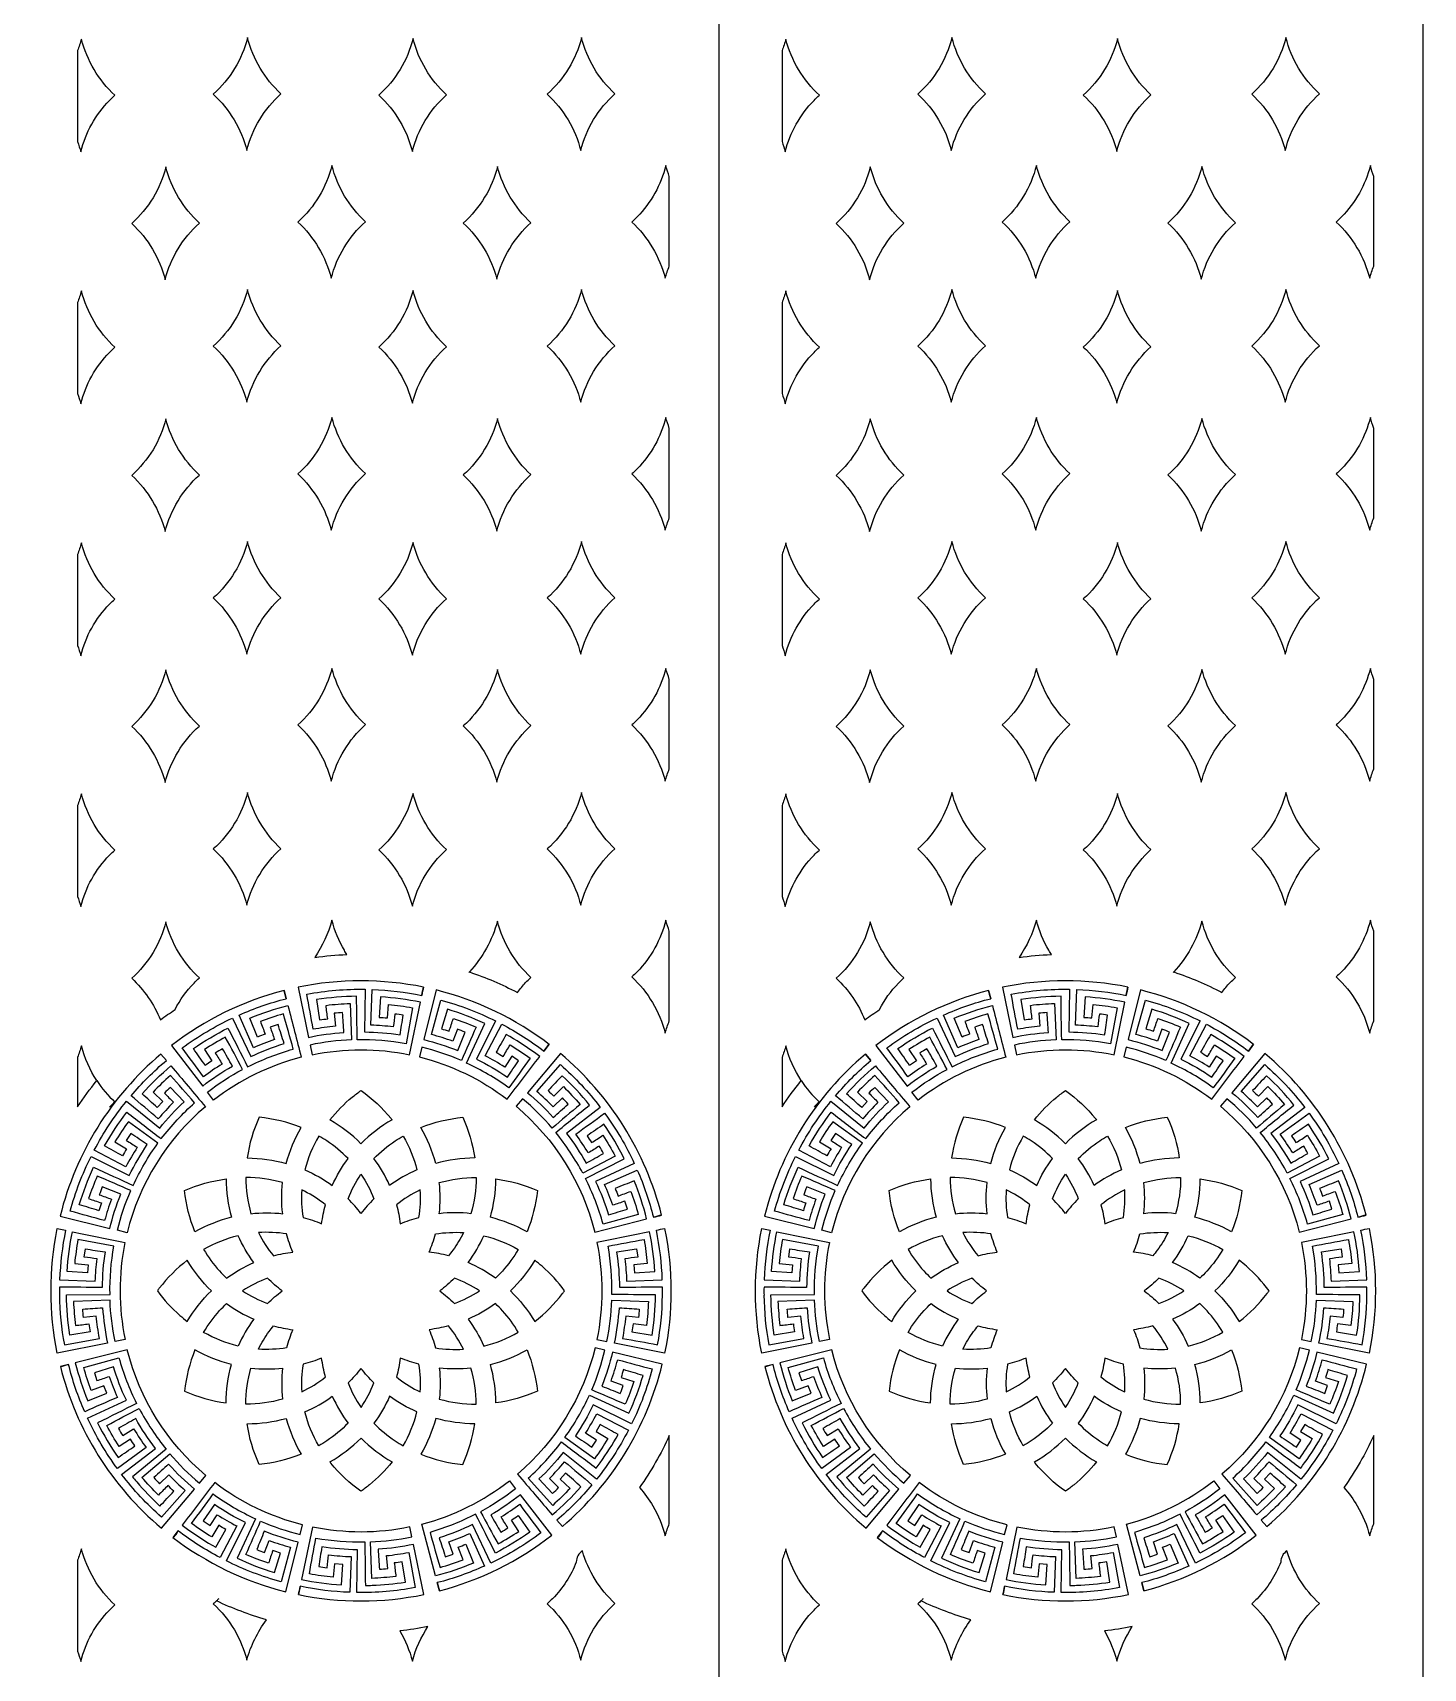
# Model space of a CAD drawing. Header units: millimetres. Extents: x -125 to 875, y -1000 to 1000.
# Drawn here: x 381 to 875, y -134 to 446 of the extents above; entities that cross this region are included whole.
import ezdxf

# ---------------------------------------------------------------- set-up
doc = ezdxf.new("R2010")
doc.units = ezdxf.units.MM
doc.layers.add('Default', color=70, linetype='Continuous')

msp = doc.modelspace()

# ---------------------------------------------------------------- linework, layer by layer
at = {"layer": 'Default'}
msp.add_line((625, 1000), (625, -1000), dxfattribs=at)
msp.add_lwpolyline([(625, 1000), (-125, 1000), (-125, -1000), (875, -1000), (875, 1000)], close=True, dxfattribs=at)
for points in [[(408.77, 422.28, -0.022749), (410.68, 424.09, -0.143923), (398.79, 444.04, -0.024064), (397.43, 439.94), (397.43, 407.67, -0.02259), (398.55, 404.04, -0.132751)], [(457.73, 444.55, -0.149495), (445.6, 424.5, -0.143923), (457.49, 404.55, -0.149495), (469.61, 424.6, -0.143923)], [(516.47, 444.2, -0.149495), (504.35, 424.15, -0.143923), (516.23, 404.2, -0.149495), (528.36, 424.25, -0.143923)], [(576.24, 444.55, -0.149495), (564.11, 424.5, -0.143923), (576, 404.55, -0.149495), (588.13, 424.6, -0.143923)], [(658.77, 422.28, -0.022749), (660.68, 424.09, -0.143923), (648.79, 444.04, -0.024064), (647.43, 439.94), (647.43, 407.67, -0.02259), (648.55, 404.04, -0.132751)], [(707.73, 444.55, -0.149495), (695.6, 424.5, -0.143923), (707.49, 404.55, -0.149495), (719.61, 424.6, -0.143923)], [(766.47, 444.2, -0.149495), (754.35, 424.15, -0.143923), (766.23, 404.2, -0.149495), (778.36, 424.25, -0.143923)], [(826.24, 444.55, -0.149495), (814.11, 424.5, -0.143923), (826, 404.55, -0.149495), (838.13, 424.6, -0.143923)], [(428.76, 398.68, -0.149495), (416.63, 378.63, -0.143923), (428.52, 358.69, -0.149495), (440.65, 378.74, -0.143923)], [(487.7, 399.19, -0.149495), (475.57, 379.14, -0.143923), (487.46, 359.2, -0.149495), (499.59, 379.25, -0.143923)], [(546.45, 398.84, -0.149495), (534.32, 378.79, -0.143923), (546.21, 358.85, -0.149495), (558.33, 378.9, -0.143923)], [(595.99, 380.96, -0.022749), (594.08, 379.14, -0.143923), (605.97, 359.2, -0.025469), (607.43, 363.53), (607.43, 395.31, -0.024189), (606.21, 399.19, -0.132751)], [(678.76, 398.68, -0.149495), (666.63, 378.63, -0.143923), (678.52, 358.69, -0.149495), (690.65, 378.74, -0.143923)], [(737.7, 399.19, -0.149495), (725.57, 379.14, -0.143923), (737.46, 359.2, -0.149495), (749.59, 379.25, -0.143923)], [(796.45, 398.84, -0.149495), (784.32, 378.79, -0.143923), (796.21, 358.85, -0.149495), (808.33, 378.9, -0.143923)], [(845.99, 380.96, -0.022749), (844.08, 379.14, -0.143923), (855.97, 359.2, -0.025469), (857.43, 363.53), (857.43, 395.31, -0.024189), (856.21, 399.19, -0.132751)], [(408.77, 332.92, -0.022749), (410.68, 334.73, -0.143923), (398.79, 354.68, -0.024064), (397.43, 350.58), (397.43, 318.31, -0.02259), (398.55, 314.68, -0.132751)], [(457.73, 355.19, -0.149495), (445.6, 335.14, -0.143923), (457.49, 315.19, -0.149495), (469.61, 335.24, -0.143923)], [(516.47, 354.84, -0.149495), (504.35, 334.79, -0.143923), (516.23, 314.84, -0.149495), (528.36, 334.89, -0.143923)], [(576.24, 355.19, -0.149495), (564.11, 335.14, -0.143923), (576, 315.19, -0.149495), (588.13, 335.24, -0.143923)], [(658.77, 332.92, -0.022749), (660.68, 334.73, -0.143923), (648.79, 354.68, -0.024064), (647.43, 350.58), (647.43, 318.31, -0.02259), (648.55, 314.68, -0.132751)], [(707.73, 355.19, -0.149495), (695.6, 335.14, -0.143923), (707.49, 315.19, -0.149495), (719.61, 335.24, -0.143923)], [(766.47, 354.84, -0.149495), (754.35, 334.79, -0.143923), (766.23, 314.84, -0.149495), (778.36, 334.89, -0.143923)], [(826.24, 355.19, -0.149495), (814.11, 335.14, -0.143923), (826, 315.19, -0.149495), (838.13, 335.24, -0.143923)], [(428.76, 309.32, -0.149495), (416.63, 289.27, -0.143923), (428.52, 269.33, -0.149495), (440.65, 289.38, -0.143923)], [(487.7, 309.83, -0.149495), (475.57, 289.78, -0.143923), (487.46, 269.84, -0.149495), (499.59, 289.89, -0.143923)], [(546.45, 309.48, -0.149495), (534.32, 289.43, -0.143923), (546.21, 269.49, -0.149495), (558.33, 289.54, -0.143923)], [(595.99, 291.6, -0.022749), (594.08, 289.78, -0.143923), (605.97, 269.84, -0.025469), (607.43, 274.17), (607.43, 305.95, -0.024189), (606.21, 309.83, -0.132751)], [(678.76, 309.32, -0.149495), (666.63, 289.27, -0.143923), (678.52, 269.33, -0.149495), (690.65, 289.38, -0.143923)], [(737.7, 309.83, -0.149495), (725.57, 289.78, -0.143923), (737.46, 269.84, -0.149495), (749.59, 289.89, -0.143923)], [(796.45, 309.48, -0.149495), (784.32, 289.43, -0.143923), (796.21, 269.49, -0.149495), (808.33, 289.54, -0.143923)], [(845.99, 291.6, -0.022749), (844.08, 289.78, -0.143923), (855.97, 269.84, -0.025469), (857.43, 274.17), (857.43, 305.95, -0.024189), (856.21, 309.83, -0.132751)], [(408.77, 243.56, -0.022749), (410.68, 245.37, -0.143923), (398.79, 265.32, -0.024064), (397.43, 261.22), (397.43, 228.95, -0.02259), (398.55, 225.32, -0.132751)], [(457.73, 265.83, -0.149495), (445.6, 245.78, -0.143923), (457.49, 225.83, -0.149495), (469.61, 245.88, -0.143923)], [(516.47, 265.48, -0.149495), (504.35, 245.43, -0.143923), (516.23, 225.48, -0.149495), (528.36, 245.53, -0.143923)], [(576.24, 265.83, -0.149495), (564.11, 245.78, -0.143923), (576, 225.83, -0.149495), (588.13, 245.88, -0.143923)], [(658.77, 243.56, -0.022749), (660.68, 245.37, -0.143923), (648.79, 265.32, -0.024064), (647.43, 261.22), (647.43, 228.95, -0.02259), (648.55, 225.32, -0.132751)], [(707.73, 265.83, -0.149495), (695.6, 245.78, -0.143923), (707.49, 225.83, -0.149495), (719.61, 245.88, -0.143923)], [(766.47, 265.48, -0.149495), (754.35, 245.43, -0.143923), (766.23, 225.48, -0.149495), (778.36, 245.53, -0.143923)], [(826.24, 265.83, -0.149495), (814.11, 245.78, -0.143923), (826, 225.83, -0.149495), (838.13, 245.88, -0.143923)], [(487.7, 220.81, -0.149495), (475.57, 200.76, -0.143923), (487.46, 180.81, -0.149495), (499.59, 200.86, -0.143923)], [(595.99, 202.57, -0.022749), (594.08, 200.76, -0.143923), (605.97, 180.81, -0.025469), (607.43, 185.14), (607.43, 216.92, -0.024189), (606.21, 220.81, -0.132751)], [(737.7, 220.81, -0.149495), (725.57, 200.76, -0.143923), (737.46, 180.81, -0.149495), (749.59, 200.86, -0.143923)], [(845.99, 202.57, -0.022749), (844.08, 200.76, -0.143923), (855.97, 180.81, -0.025469), (857.43, 185.14), (857.43, 216.92, -0.024189), (856.21, 220.81, -0.132751)], [(428.76, 220.3, -0.149495), (416.63, 200.25, -0.143923), (428.52, 180.3, -0.149495), (440.65, 200.35, -0.143923)], [(546.45, 220.46, -0.149495), (534.32, 200.41, -0.143923), (546.21, 180.46, -0.149495), (558.33, 200.51, -0.143923)], [(678.76, 220.3, -0.149495), (666.63, 200.25, -0.143923), (678.52, 180.3, -0.149495), (690.65, 200.35, -0.143923)], [(796.45, 220.46, -0.149495), (784.32, 200.41, -0.143923), (796.21, 180.46, -0.149495), (808.33, 200.51, -0.143923)], [(408.77, 154.53, -0.022749), (410.68, 156.35, -0.143923), (398.79, 176.29, -0.024064), (397.43, 172.19), (397.43, 139.93, -0.02259), (398.55, 136.3, -0.132751)], [(457.73, 176.8, -0.149495), (445.6, 156.75, -0.143923), (457.49, 136.81, -0.149495), (469.61, 156.86, -0.143923)], [(516.47, 176.45, -0.149495), (504.35, 156.4, -0.143923), (516.23, 136.46, -0.149495), (528.36, 156.51, -0.143923)], [(576.24, 176.8, -0.149495), (564.11, 156.75, -0.143923), (576, 136.81, -0.149495), (588.13, 156.86, -0.143923)], [(658.77, 154.53, -0.022749), (660.68, 156.35, -0.143923), (648.79, 176.29, -0.024064), (647.43, 172.19), (647.43, 139.93, -0.02259), (648.55, 136.3, -0.132751)], [(707.73, 176.8, -0.149495), (695.6, 156.75, -0.143923), (707.49, 136.81, -0.149495), (719.61, 156.86, -0.143923)], [(766.47, 176.45, -0.149495), (754.35, 156.4, -0.143923), (766.23, 136.46, -0.149495), (778.36, 156.51, -0.143923)], [(826.24, 176.8, -0.149495), (814.11, 156.75, -0.143923), (826, 136.81, -0.149495), (838.13, 156.86, -0.143923)], [(438.75, 109.18, -0.022749), (440.65, 110.99, -0.143923), (428.76, 130.94, -0.149495), (416.63, 110.89, -0.110826), (426.8, 96.14, -0.013222), (432.03, 99.77, -0.076872)], [(492.1, 120.8, -0.068795), (487.7, 131.45, -0.082163), (481.58, 118.31, -0.023821), (493, 119.33, -0.010345)], [(556.43, 109.34, -0.022749), (558.33, 111.15, -0.143923), (546.45, 131.1, -0.118128), (536.47, 113.13, -0.038514), (553.52, 105.88, -0.03382)], [(595.99, 113.21, -0.022749), (594.08, 111.4, -0.143923), (605.97, 91.45, -0.025469), (607.43, 95.78), (607.43, 127.57, -0.024189), (606.21, 131.45, -0.132751)], [(688.75, 109.18, -0.022749), (690.65, 110.99, -0.143923), (678.76, 130.94, -0.149495), (666.63, 110.89, -0.110826), (676.8, 96.14, -0.013222), (682.03, 99.77, -0.076872)], [(742.1, 120.8, -0.068795), (737.7, 131.45, -0.082163), (731.58, 118.31, -0.023821), (743, 119.33, -0.010345)], [(806.43, 109.34, -0.022749), (808.33, 111.15, -0.143923), (796.45, 131.1, -0.118128), (786.47, 113.13, -0.038514), (803.52, 105.88, -0.03382)], [(845.99, 113.21, -0.022749), (844.08, 111.4, -0.143923), (855.97, 91.45, -0.025469), (857.43, 95.78), (857.43, 127.57, -0.024189), (856.21, 131.45, -0.132751)], [(470.71, 106.55), (471.48, 103.65, -0.003305), (470.74, 106.55, 0.102091), (430.74, 87.03), (441.84, 72.67, -0.036198), (452.38, 79.74, -0.000776), (448.87, 85.86, 0.015163), (446.31, 84.35, -0.011746), (448.71, 80.45, 0.017024), (442.1, 75.98, 0.003261), (434.6, 86.17, -0.051383), (452.44, 96.79), (458.89, 83.09, -0.036124), (470.72, 87.72, -0.001753), (468.62, 94.45, 0.009322), (465.79, 93.53, -0.008204), (467.28, 89.2, 0.017618), (459.87, 86.27), (454.74, 97.84, -0.043916), (471.48, 103.64)], [(520.16, 107.75, 0.002483), (519.58, 104.82, -0.010213), (520.18, 107.74, 0.102239), (475.67, 107.7), (479.36, 89.93, -0.03619), (491.94, 91.68, -0.002051), (491.47, 98.71, 0.011958), (488.5, 98.47), (488.95, 93.92, 0.018493), (481.05, 92.79, 0.001093), (478.76, 105.23, -0.051861), (499.46, 106.98), (499.26, 91.84, -0.036169), (511.92, 90.82, -0.003758), (512.98, 97.79, 0.011645), (510.03, 98.2, -0.010409), (509.48, 93.66, 0.018672), (501.53, 94.26), (501.99, 106.91, -0.04389), (519.58, 104.8)], [(519.08, 102.37, 0.035163), (504.96, 104.28), (504.49, 97.03, -0.006684), (507.36, 96.8), (507.81, 101.58, -0.020364), (516.32, 100.42), (514, 87.66, 0.049962), (496.67, 89.05, -0.001925), (496.43, 104.5, 0.035145), (482.23, 103.31), (483.34, 96.13, -0.006451), (486.2, 96.52, -0.001889), (485.6, 101.29, -0.020351), (494.16, 101.99), (494.66, 89.04, 0.042761), (479.93, 87.21), (480.64, 83.75, -0.102263), (515.26, 83.77)], [(564.74, 87.47), (562.94, 85.07), (564.76, 87.45, 0.102231), (524.64, 106.73), (520.25, 89.12, -0.036065), (532.34, 85.23), (534.97, 91.77, 0.014071), (532.2, 92.84), (530.62, 88.55, 0.018387), (523.02, 90.96), (526.36, 103.17, -0.051758), (545.76, 95.75), (539.01, 82.2, -0.03604), (549.97, 75.79, -0.003427), (553.95, 81.61, 0.022046), (551.48, 83.26), (549.01, 79.4, 0.019775), (542.11, 83.4), (548.01, 94.6, -0.043836), (562.94, 85.06)], [(720.71, 106.55), (721.48, 103.65, -0.003305), (720.74, 106.55, 0.102091), (680.74, 87.03), (691.84, 72.67, -0.036198), (702.38, 79.74, -0.000776), (698.87, 85.86, 0.015163), (696.31, 84.35, -0.011746), (698.71, 80.45, 0.017024), (692.1, 75.98, 0.003261), (684.6, 86.17, -0.051383), (702.44, 96.79), (708.89, 83.09, -0.036124), (720.72, 87.72, -0.001753), (718.62, 94.45, 0.009322), (715.79, 93.53, -0.008204), (717.28, 89.2, 0.017618), (709.87, 86.27), (704.74, 97.84, -0.043916), (721.48, 103.64)], [(770.16, 107.75, 0.002483), (769.58, 104.82, -0.010213), (770.18, 107.74, 0.102239), (725.67, 107.7), (729.36, 89.93, -0.03619), (741.94, 91.68, -0.002051), (741.47, 98.71, 0.011958), (738.5, 98.47), (738.95, 93.92, 0.018493), (731.05, 92.79, 0.001093), (728.76, 105.23, -0.051861), (749.46, 106.98), (749.26, 91.84, -0.036169), (761.92, 90.82, -0.003758), (762.98, 97.79, 0.011645), (760.03, 98.2, -0.010409), (759.48, 93.66, 0.018672), (751.53, 94.26), (751.99, 106.91, -0.04389), (769.58, 104.8)], [(769.08, 102.37, 0.035163), (754.96, 104.28), (754.49, 97.03, -0.006684), (757.36, 96.8), (757.81, 101.58, -0.020364), (766.32, 100.42), (764, 87.66, 0.049962), (746.67, 89.05, -0.001925), (746.43, 104.5, 0.035145), (732.23, 103.31), (733.34, 96.13, -0.006451), (736.2, 96.52, -0.001889), (735.6, 101.29, -0.020351), (744.16, 101.99), (744.66, 89.04, 0.042761), (729.93, 87.21), (730.64, 83.75, -0.102263), (765.26, 83.77)], [(814.74, 87.47), (812.94, 85.07), (814.76, 87.45, 0.102231), (774.64, 106.73), (770.25, 89.12, -0.036065), (782.34, 85.23), (784.97, 91.77, 0.014071), (782.2, 92.84), (780.62, 88.55, 0.018387), (773.02, 90.96), (776.36, 103.17, -0.051758), (795.76, 95.75), (789.01, 82.2, -0.03604), (799.97, 75.79, -0.003427), (803.95, 81.61, 0.022046), (801.48, 83.26), (799.01, 79.4, 0.019775), (792.11, 83.4), (798.01, 94.6, -0.043836), (812.94, 85.06)], [(450.8, 93.24, 0.000532), (457.78, 79.47, -0.047242), (473.97, 85.79, 0.002257), (470.47, 98.27, 0.020087), (462.31, 95.59, 0.008152), (464, 91.1, 0.006288), (461.31, 90.05), (458.57, 96.78, -0.03517), (472.09, 101.24, 0.000672), (476.8, 82.86, 0.102537), (445.7, 67.67), (443.53, 70.47, -0.042422), (455.98, 78.56, 0.004458), (449.86, 89.99, 0.019255), (442.47, 85.61), (445.09, 81.59), (442.7, 79.99, -0.005045), (438.56, 85.96, -0.035038)], [(559.54, 84.51, 0.029395), (549.55, 90.94, 0.003693), (545.97, 84.62, -0.012668), (548.46, 83.15, -0.005351), (550.94, 87.27, -0.019949), (558.1, 82.53, -0.001601), (550.47, 72.04, 0.049386), (535.47, 80.81), (541.96, 94.84, 0.035128), (528.65, 99.92), (526.53, 92.98, -0.006371), (529.27, 92.09, -0.004443), (530.81, 96.64, -0.019969), (538.82, 93.56, -0.001974), (533.65, 81.68, 0.042683), (519.58, 86.42), (518.72, 82.98, -0.102545), (549.91, 67.97, -0.002788), (561.44, 83.09, 0.005787)], [(700.8, 93.24, 0.000532), (707.78, 79.47, -0.047242), (723.97, 85.79, 0.002257), (720.47, 98.27, 0.020087), (712.31, 95.59, 0.008152), (714, 91.1, 0.006288), (711.31, 90.05), (708.57, 96.78, -0.03517), (722.09, 101.24, 0.000672), (726.8, 82.86, 0.102537), (695.7, 67.67), (693.53, 70.47, -0.042422), (705.98, 78.56, 0.004458), (699.86, 89.99, 0.019255), (692.47, 85.61), (695.09, 81.59), (692.7, 79.99, -0.005045), (688.56, 85.96, -0.035038)], [(809.54, 84.51, 0.029395), (799.55, 90.94, 0.003693), (795.97, 84.62, -0.012668), (798.46, 83.15, -0.005351), (800.94, 87.27, -0.019949), (808.1, 82.53, -0.001601), (800.47, 72.04, 0.049386), (785.47, 80.81), (791.96, 94.84, 0.035128), (778.65, 99.92), (776.53, 92.98, -0.006371), (779.27, 92.09, -0.004443), (780.81, 96.64, -0.019969), (788.82, 93.56, -0.001974), (783.65, 81.68, 0.042683), (769.58, 86.42), (768.72, 82.98, -0.102545), (799.91, 67.97, -0.002788), (811.44, 83.09, 0.005787)], [(427.01, 84.02), (428.95, 81.72), (426.99, 84, 0.157775), (391.24, 26.56), (408.86, 22.18, -0.036055), (412.74, 34.27), (406.2, 36.89, 0.00604), (405.13, 34.12, -0.003062), (409.43, 32.54, 0.018513), (407.02, 24.94, 0.000501), (394.81, 28.28, -0.051401), (402.21, 47.68), (415.77, 40.93, -0.036456), (422.17, 51.89, -0.005333), (416.36, 55.87), (414.71, 53.39, -0.003068), (418.57, 50.93, 0.016967), (414.57, 44.02), (403.37, 49.92, -0.051318), (414.8, 67.27), (426.58, 57.74, -0.035991), (435.2, 67.06), (430.38, 72.2, 0.023026), (428.24, 70.14, -0.009251), (431.47, 66.9, 0.017643), (426.07, 61.03, 0.001344), (416.41, 69.21, -0.043323), (428.95, 81.72)], [(604.68, 26.86, 0.013634), (601.77, 26.11, -0.005783), (604.69, 26.84, 0.157118), (568.77, 84.21), (557.09, 70.31, -0.035818), (566.25, 61.51, -0.001942), (571.48, 66.24, 0.02544), (569.46, 68.42), (566.16, 65.25, 0.020005), (560.39, 70.75), (568.75, 80.25, -0.051853), (582.93, 65.08), (570.91, 55.87, -0.035833), (577.94, 45.3, -0.002608), (584.07, 48.78, 0.019991), (582.57, 51.34, -0.003566), (578.66, 48.96, 0.019381), (574.22, 55.59, 0.001609), (584.44, 63.05, -0.051939), (595, 45.17), (581.27, 38.78, -0.035928), (585.85, 26.94, -0.002101), (592.59, 29.01), (591.68, 31.84, -0.001979), (587.35, 30.36, 0.019689), (584.44, 37.79), (596.03, 42.87, -0.043825), (601.77, 26.11)], [(677.01, 84.02), (678.95, 81.72), (676.99, 84, 0.157775), (641.24, 26.56), (658.86, 22.18, -0.036055), (662.74, 34.27), (656.2, 36.89, 0.00604), (655.13, 34.12, -0.003062), (659.43, 32.54, 0.018513), (657.02, 24.94, 0.000501), (644.81, 28.28, -0.051401), (652.21, 47.68), (665.77, 40.93, -0.036456), (672.17, 51.89, -0.005333), (666.36, 55.87), (664.71, 53.39, -0.003068), (668.57, 50.93, 0.016967), (664.57, 44.02), (653.37, 49.92, -0.051318), (664.8, 67.27), (676.58, 57.74, -0.035991), (685.2, 67.06), (680.38, 72.2, 0.023026), (678.24, 70.14, -0.009251), (681.47, 66.9, 0.017643), (676.07, 61.03, 0.001344), (666.41, 69.21, -0.043323), (678.95, 81.72)], [(854.68, 26.86, 0.013634), (851.77, 26.11, -0.005783), (854.69, 26.84, 0.157118), (818.77, 84.21), (807.09, 70.31, -0.035818), (816.25, 61.51, -0.001942), (821.48, 66.24, 0.02544), (819.46, 68.42), (816.16, 65.25, 0.020005), (810.39, 70.75), (818.75, 80.25, -0.051853), (832.93, 65.08), (820.91, 55.87, -0.035833), (827.94, 45.3, -0.002608), (834.07, 48.78, 0.019991), (832.57, 51.34, -0.003566), (828.66, 48.96, 0.019381), (824.22, 55.59, 0.001609), (834.44, 63.05, -0.051939), (845, 45.17), (831.27, 38.78, -0.035928), (835.85, 26.94, -0.002101), (842.59, 29.01), (841.68, 31.84, -0.001979), (837.35, 30.36, 0.019689), (834.44, 37.79), (846.03, 42.87, -0.043825), (851.77, 26.11)], [(415.02, 20.64), (411.56, 21.51, -0.042239), (416.3, 35.57, 0.000765), (404.41, 40.74, 0.018721), (401.33, 32.73, 0.000845), (405.88, 31.19, 0.006956), (405, 28.45, -0.003008), (398.05, 30.57, -0.035121), (403.13, 43.87, 0.001228), (417.16, 37.39, -0.049299), (425.93, 52.39), (415.44, 60.02, 0.019243), (410.7, 52.86), (414.81, 50.37, 0.00959), (413.36, 47.89, -0.002117), (407.03, 51.46, -0.03512), (414.87, 63.35, 0.002143), (427.15, 54, -0.047305), (438.97, 66.74, 0.002538), (430.38, 76.45, 0.019515), (424.21, 70.49), (427.68, 67.17), (425.72, 65.06, -0.004304), (420.32, 69.92, -0.03518), (430.55, 79.83, 0.000438), (442.81, 65.33, 0.158062)], [(579.11, 65.92, 0.035144), (569.39, 76.33, 0.006765), (564.43, 71.03, -0.017054), (566.5, 69.02), (569.88, 72.44, -0.020454), (575.73, 66.15, -0.001595), (565.86, 57.75, 0.042384), (555.31, 68.18), (553.03, 65.48, -0.157985), (580.96, 20.87), (599.37, 25.5, 0.035108), (594.96, 39.04, 0.001303), (588.22, 36.33, -0.004637), (589.25, 33.64, -0.002182), (593.76, 35.31, -0.020459), (596.4, 27.14), (583.91, 23.69, 0.049686), (577.63, 39.9), (591.45, 46.82, 0.03538), (584.21, 59.09, 0.002624), (578.22, 54.98, -0.006949), (579.81, 52.58, 0.003283), (583.85, 55.18, -0.019224), (588.2, 47.78), (576.74, 41.71, 0.04638), (567.13, 56.18, -0.001258)], [(665.02, 20.64), (661.56, 21.51, -0.042239), (666.3, 35.57, 0.000765), (654.41, 40.74, 0.018721), (651.33, 32.73, 0.000845), (655.88, 31.19, 0.006956), (655, 28.45, -0.003008), (648.05, 30.57, -0.035121), (653.13, 43.87, 0.001228), (667.16, 37.39, -0.049299), (675.93, 52.39), (665.44, 60.02, 0.019243), (660.7, 52.86), (664.81, 50.37, 0.00959), (663.36, 47.89, -0.002117), (657.03, 51.46, -0.03512), (664.87, 63.35, 0.002143), (677.15, 54, -0.047305), (688.97, 66.74, 0.002538), (680.38, 76.45, 0.019515), (674.21, 70.49), (677.68, 67.17), (675.72, 65.06, -0.004304), (670.32, 69.92, -0.03518), (680.55, 79.83, 0.000438), (692.81, 65.33, 0.158062)], [(829.11, 65.92, 0.035144), (819.39, 76.33, 0.006765), (814.43, 71.03, -0.017054), (816.5, 69.02), (819.88, 72.44, -0.020454), (825.73, 66.15, -0.001595), (815.86, 57.75, 0.042384), (805.31, 68.18), (803.03, 65.48, -0.157985), (830.96, 20.87), (849.37, 25.5, 0.035108), (844.96, 39.04, 0.001303), (838.22, 36.33, -0.004637), (839.25, 33.64, -0.002182), (843.76, 35.31, -0.020459), (846.4, 27.14), (833.91, 23.69, 0.049686), (827.63, 39.9), (841.45, 46.82, 0.03538), (834.21, 59.09, 0.002624), (828.22, 54.98, -0.006949), (829.81, 52.58, 0.003283), (833.85, 55.18, -0.019224), (838.2, 47.78), (826.74, 41.71, 0.04638), (817.13, 56.18, -0.001258)], [(498, 52.21, 0.064755), (486.98, 60.68, -0.052967), (494.93, 68.75), (494.93, 68.75, -0.017906), (498.01, 71.1, -0.069096), (508.68, 61.1), (508.68, 61.1, -0.002502), (509.02, 60.69, 0.066253)], [(748, 52.21, 0.064755), (736.98, 60.68, -0.052967), (744.93, 68.75), (744.93, 68.75, -0.017906), (748.01, 71.1, -0.069096), (758.68, 61.1), (758.68, 61.1, -0.002502), (759.02, 60.69, 0.066253)], [(471.49, 45.23, -0.065964), (476.73, 57.97, 0.069726), (461.86, 61.57, 0.071684), (457.62, 47.15, -0.06573)], [(524.51, 45.23, 0.065367), (519.27, 57.97, -0.069615), (534.14, 61.57, -0.071702), (538.38, 47.14, 0.064793)], [(721.49, 45.23, -0.065964), (726.73, 57.97, 0.069726), (711.86, 61.57, 0.071684), (707.62, 47.15, -0.06573)], [(774.51, 45.23, 0.065367), (769.27, 57.97, -0.069615), (784.14, 61.57, -0.071702), (788.38, 47.14, 0.064793)], [(487.83, 37.39, -0.057364), (493.43, 46.93, 0.053248), (485.86, 53.21), (485.86, 53.21, 0.017624), (483.04, 54.94, 0.072773), (478.12, 42.91, -0.056891)], [(508.17, 37.38, 0.057376), (502.57, 46.93, -0.053148), (510.17, 53.22), (510.17, 53.22, -0.017422), (512.96, 54.94, -0.072779), (517.88, 42.91, 0.056164)], [(737.83, 37.39, -0.057364), (743.43, 46.93, 0.053248), (735.86, 53.21), (735.86, 53.21, 0.017624), (733.04, 54.94, 0.072773), (728.12, 42.91, -0.056891)], [(758.17, 37.38, 0.057376), (752.57, 46.93, -0.053148), (760.17, 53.22), (760.17, 53.22, -0.017422), (762.96, 54.94, -0.072779), (767.88, 42.91, 0.056164)], [(498, 27.49, 0.033355), (493.44, 32.63, -0.061087), (498, 41.35, -0.060819), (502.56, 32.63, 0.033246)], [(748, 27.49, 0.033355), (743.44, 32.63, -0.061087), (748, 41.35, -0.060819), (752.56, 32.63, 0.033246)], [(439.08, 20.95, -0.071287), (435.41, 35.55, -0.070635), (450.14, 39.74, 0.066795), (452.07, 26.13, 0.064365)], [(470.21, 27.38, -0.057925), (470.2, 38.39, 0.069454), (457.11, 40.22, 0.072648), (458.97, 27.39, -0.056237)], [(484.04, 23.82, -0.03413), (485.4, 30.5, 0.052649), (477.97, 35.33), (477.97, 35.33, 0.006507), (476.98, 35.82, 0.06071), (477.46, 26.03, -0.032578)], [(511.96, 23.82, -0.033654), (518.55, 26.03, 0.060253), (519.02, 35.81, 0.058569), (510.6, 30.49, -0.033133)], [(525.8, 27.39, 0.058301), (525.8, 38.39, -0.069457), (538.89, 40.22, -0.072926), (537.04, 27.39, 0.056759)], [(556.92, 20.95, 0.064207), (543.93, 26.12, 0.066846), (545.86, 39.74, -0.070735), (560.59, 35.55, -0.071233)], [(689.08, 20.95, -0.071287), (685.41, 35.55, -0.070635), (700.14, 39.74, 0.066795), (702.07, 26.13, 0.064365)], [(720.21, 27.38, -0.057925), (720.2, 38.39, 0.069454), (707.11, 40.22, 0.072648), (708.97, 27.39, -0.056237)], [(734.04, 23.82, -0.03413), (735.4, 30.5, 0.052649), (727.97, 35.33), (727.97, 35.33, 0.006507), (726.98, 35.82, 0.06071), (727.46, 26.03, -0.032578)], [(761.96, 23.82, -0.033654), (768.55, 26.03, 0.060253), (769.02, 35.81, 0.058569), (760.6, 30.49, -0.033133)], [(775.8, 27.39, 0.058301), (775.8, 38.39, -0.069457), (788.89, 40.22, -0.072926), (787.04, 27.39, 0.056759)], [(806.92, 20.95, 0.064207), (793.93, 26.12, 0.066846), (795.86, 39.74, -0.070735), (810.59, 35.55, -0.071233)], [(408.03, -18.5), (390.24, -22.15, -0.101132), (390.23, 22.09), (393.18, 21.49, 0.043842), (391.07, 3.9), (403.72, 3.45, -0.016296), (404.33, 11.4, 0.002818), (399.79, 11.95), (400.19, 14.89, 0.00192), (407.16, 13.84, 0.036544), (406.15, 1.18, -0.002036), (391.03, 1.37, 0.019935), (391.04, -1.49), (391.01, -1.49, 0.044059), (392.73, -19.12), (405.18, -16.85, -0.017517), (404.06, -8.95), (399.51, -9.39, -0.020217), (399.27, -6.43, 0.001767), (406.31, -5.96, 0.03645), (408.04, -18.54)], [(393.52, -1.45), (408.94, -1.23, -0.049316), (410.32, 15.92), (397.57, 18.23, 0.0216), (396.4, 9.72, 0.002653), (401.19, 9.27), (400.95, 6.4), (393.7, 6.88, -0.03503), (395.6, 20.99, 0.001009), (414.24, 17.17, 0.101493), (414.27, -17.21), (410.75, -17.94, -0.042504), (408.95, -3.25), (395.99, -3.73, 0.020063), (396.68, -12.29, -0.001641), (401.45, -11.7, 0.00614), (401.84, -14.56), (394.66, -15.65, -0.035251), (393.48, -1.46)], [(460, 10.04, -0.056902), (454.42, 19.56, 0.070898), (442.16, 14.7, 0.053023), (447.76, 7.08), (447.76, 7.08, 0.019966), (450.29, 4.51, -0.056104)], [(473.8, 13.76, -0.033447), (471.58, 20.2, 0.058247), (461.61, 20.67, 0.059387), (466.98, 12.44, -0.031976)], [(522.2, 13.76, 0.033446), (524.42, 20.2, -0.058291), (534.4, 20.67, -0.044625), (530.6, 14.44), (530.6, 14.44, -0.015431), (529.02, 12.44, 0.032044)], [(536, 10.03, 0.057235), (541.58, 19.56, -0.070759), (553.84, 14.71, -0.052706), (548.18, 7.03), (548.18, 7.03, -0.019299), (545.7, 4.51, 0.055754)], [(602.48, -1.45, -0.000747), (587.06, -1.23, 0.049673), (585.68, 15.92, -0.00097), (598.44, 18.23, -0.021852), (599.6, 9.72, -0.001945), (594.81, 9.27), (595.05, 6.4), (602.3, 6.88, 0.035224), (600.4, 20.99, -0.00121), (581.76, 17.17, -0.101493), (581.73, -17.21), (585.25, -17.94, 0.042778), (587.05, -3.25), (600.01, -3.73, -0.01792), (599.32, -12.29), (594.55, -11.7, -0.005773), (594.17, -14.56), (601.35, -15.65, 0.035156), (602.52, -1.46)], [(587.96, -18.54, 0.035617), (589.7, -5.96, 0.001786), (596.73, -6.43, -0.019449), (596.49, -9.39), (591.94, -8.95, -0.017133), (590.82, -16.85, -0.003445), (603.27, -19.12, 0.044136), (604.99, -1.49), (604.97, -1.49, 0.018132), (604.97, 1.37, -0.001793), (589.85, 1.18, 0.035646), (588.84, 13.84), (595.81, 14.89), (596.22, 11.95, 0.002945), (591.67, 11.4, -0.017171), (592.28, 3.45), (604.93, 3.9, 0.044097), (602.82, 21.49, -0.044343), (605.77, 22.09, -0.101129), (605.76, -22.15), (587.97, -18.5)], [(658.03, -18.5), (640.24, -22.15, -0.101132), (640.23, 22.09), (643.18, 21.49, 0.043842), (641.07, 3.9), (653.72, 3.45, -0.016296), (654.33, 11.4, 0.002818), (649.79, 11.95), (650.19, 14.89, 0.00192), (657.16, 13.84, 0.036544), (656.15, 1.18, -0.002036), (641.03, 1.37, 0.019935), (641.04, -1.49), (641.01, -1.49, 0.044059), (642.73, -19.12), (655.18, -16.85, -0.017517), (654.06, -8.95), (649.51, -9.39, -0.020217), (649.27, -6.43, 0.001767), (656.31, -5.96, 0.03645), (658.04, -18.54)], [(643.52, -1.45), (658.94, -1.23, -0.049316), (660.32, 15.92), (647.57, 18.23, 0.0216), (646.4, 9.72, 0.002653), (651.19, 9.27), (650.95, 6.4), (643.7, 6.88, -0.03503), (645.6, 20.99, 0.001009), (664.24, 17.17, 0.101493), (664.27, -17.21), (660.75, -17.94, -0.042504), (658.95, -3.25), (645.99, -3.73, 0.020063), (646.68, -12.29, -0.001641), (651.45, -11.7, 0.00614), (651.84, -14.56), (644.66, -15.65, -0.035251), (643.48, -1.46)], [(710, 10.04, -0.056902), (704.42, 19.56, 0.070898), (692.16, 14.7, 0.053023), (697.76, 7.08), (697.76, 7.08, 0.019966), (700.29, 4.51, -0.056104)], [(723.8, 13.76, -0.033447), (721.58, 20.2, 0.058247), (711.61, 20.67, 0.059387), (716.98, 12.44, -0.031976)], [(772.2, 13.76, 0.033446), (774.42, 20.2, -0.058291), (784.4, 20.67, -0.044625), (780.6, 14.44), (780.6, 14.44, -0.015431), (779.02, 12.44, 0.032044)], [(786, 10.03, 0.057235), (791.58, 19.56, -0.070759), (803.84, 14.71, -0.052706), (798.18, 7.03), (798.18, 7.03, -0.019299), (795.7, 4.51, 0.055754)], [(852.48, -1.45, -0.000747), (837.06, -1.23, 0.049673), (835.68, 15.92, -0.00097), (848.44, 18.23, -0.021852), (849.6, 9.72, -0.001945), (844.81, 9.27), (845.05, 6.4), (852.3, 6.88, 0.035224), (850.4, 20.99, -0.00121), (831.76, 17.17, -0.101493), (831.73, -17.21), (835.25, -17.94, 0.042778), (837.05, -3.25), (850.01, -3.73, -0.01792), (849.32, -12.29), (844.55, -11.7, -0.005773), (844.17, -14.56), (851.35, -15.65, 0.035156), (852.52, -1.46)], [(837.96, -18.54, 0.035617), (839.7, -5.96, 0.001786), (846.73, -6.43, -0.019449), (846.49, -9.39), (841.94, -8.95, -0.017133), (840.82, -16.85, -0.003445), (853.27, -19.12, 0.044136), (854.99, -1.49), (854.97, -1.49, 0.018132), (854.97, 1.37, -0.001793), (839.85, 1.18, 0.035646), (838.84, 13.84), (845.81, 14.89), (846.22, 11.95, 0.002945), (841.67, 11.4, -0.017171), (842.28, 3.45), (854.93, 3.9, 0.044097), (852.82, 21.49, -0.044343), (855.77, 22.09, -0.101129), (855.76, -22.15), (837.97, -18.5)], [(444.93, 0.01, -0.065199), (436.35, 10.86, 0.065237), (426.43, 0.92), (426.43, 0.92, 0.005338), (425.74, 0, 0.055677), (433.73, -8.71), (433.73, -8.71, 0.015732), (436.34, -10.86, -0.065921)], [(551.07, 0, -0.064961), (559.65, -10.86, 0.065319), (569.55, -0.94), (569.55, -0.94, 0.005487), (570.26, 0.01, 0.055609), (562.26, 8.73), (562.26, 8.73, 0.015573), (559.66, 10.86, -0.06614)], [(694.93, 0.01, -0.065199), (686.35, 10.86, 0.065237), (676.43, 0.92), (676.43, 0.92, 0.005338), (675.74, 0, 0.055677), (683.73, -8.71), (683.73, -8.71, 0.015732), (686.34, -10.86, -0.065921)], [(801.07, 0, -0.064961), (809.65, -10.86, 0.065319), (819.55, -0.94), (819.55, -0.94, 0.005487), (820.26, 0.01, 0.055609), (812.26, 8.73), (812.26, 8.73, 0.015573), (809.66, 10.86, -0.06614)], [(470.04, 0, -0.033946), (464.84, 4.49, 0.059149), (455.98, 0.01, 0.059076), (464.84, -4.48, -0.032998)], [(525.96, 0, -0.033104), (531.16, -4.48, 0.059534), (540.02, 0, 0.05833), (531.16, 4.49, -0.033834)], [(720.04, 0, -0.033946), (714.84, 4.49, 0.059149), (705.98, 0.01, 0.059076), (714.84, -4.48, -0.032998)], [(775.96, 0, -0.033104), (781.16, -4.48, 0.059534), (790.02, 0, 0.05833), (781.16, 4.49, -0.033834)], [(459.99, -10.03, 0.057442), (454.42, -19.56, -0.07087), (442.16, -14.71, -0.052613), (447.83, -7.01), (447.83, -7.01, -0.019113), (450.3, -4.5, 0.05606)], [(536, -10.04, -0.056942), (541.58, -19.56, 0.070548), (553.84, -14.7, 0.053029), (548.25, -7.08), (548.25, -7.08, 0.020013), (545.71, -4.5, -0.056427)], [(709.99, -10.03, 0.057442), (704.42, -19.56, -0.07087), (692.16, -14.71, -0.052613), (697.83, -7.01), (697.83, -7.01, -0.019113), (700.3, -4.5, 0.05606)], [(786, -10.04, -0.056942), (791.58, -19.56, 0.070548), (803.84, -14.7, 0.053029), (798.25, -7.08), (798.25, -7.08, 0.020013), (795.71, -4.5, -0.056427)], [(473.8, -13.76, 0.033147), (471.58, -20.2, -0.058261), (461.61, -20.67, -0.04448), (465.42, -14.41), (465.42, -14.41, -0.01508), (466.98, -12.43, 0.032621)], [(522.2, -13.76, -0.03314), (524.42, -20.2, 0.058266), (534.39, -20.67, 0.05912), (529.02, -12.43, -0.032915)], [(723.8, -13.76, 0.033147), (721.58, -20.2, -0.058261), (711.61, -20.67, -0.04448), (715.42, -14.41), (715.42, -14.41, -0.01508), (716.98, -12.43, 0.032621)], [(772.2, -13.76, -0.03314), (774.42, -20.2, 0.058266), (784.39, -20.67, 0.05912), (779.02, -12.43, -0.032915)], [(418.4, -67.74, 0.029896), (426.61, -76.33, 0.007958), (431.57, -71.03, -0.019238), (429.5, -69.03, -0.003747), (426.12, -72.44, -0.020844), (420.27, -66.15), (430.14, -57.75, 0.042873), (440.69, -68.18), (442.96, -65.48, -0.157985), (415.04, -20.87), (396.63, -25.5, 0.035065), (401.04, -39.04), (407.78, -36.33), (406.75, -33.64), (402.24, -35.31, -0.020151), (399.6, -27.14), (412.09, -23.69, 0.04965), (418.37, -39.9, -0.001889), (404.55, -46.82, 0.03515), (411.79, -59.09, 0.005085), (417.78, -54.98, -0.020715), (416.18, -52.58), (412.15, -55.18, -0.018754), (407.8, -47.78, -0.003368), (419.25, -41.71, 0.046348), (428.87, -56.18), (416.89, -65.92, 0.005752)], [(439.08, -20.95, 0.071286), (435.41, -35.55, 0.070621), (450.14, -39.74, -0.066831), (452.07, -26.13, -0.064367)], [(556.92, -20.95, -0.071723), (560.59, -35.55, -0.070612), (545.86, -39.74, 0.066834), (543.93, -26.13, 0.064374)], [(582.88, -60.99, 0.029468), (589.25, -50.96, 0.004588), (582.91, -47.42), (581.46, -49.91), (585.59, -52.37, -0.020644), (580.89, -59.56), (570.36, -51.99, 0.049724), (579.04, -36.94), (593.11, -43.35, 0.03499), (598.12, -30.02, 0.005044), (591.16, -27.93, -0.016325), (590.29, -30.68), (594.85, -32.19, -0.023228), (591.81, -40.22, -0.003195), (579.9, -35.11, 0.042952), (584.56, -21.03), (581.09, -20.18, -0.157286), (553.55, -65.02, -0.000538), (565.89, -79.46, 0.035212), (576.07, -69.48, 0.002981), (570.64, -64.66), (568.69, -66.78), (572.18, -70.07, -0.019819), (566.04, -76.07), (557.39, -66.41, 0.04752), (569.14, -53.6, -0.001537), (581.48, -62.89, 0.00584)], [(569.47, -83.61, 0.157796), (604.9, -25.97), (587.26, -21.68, -0.036449), (583.44, -33.79, -0.00524), (590, -36.38, 0.020249), (591.06, -33.6), (586.75, -32.05, 0.018102), (589.12, -24.43, 0.00115), (601.35, -27.7, -0.051203), (594.05, -47.15), (580.45, -40.47, -0.035577), (574.11, -51.47, -0.007287), (579.95, -55.42), (581.58, -52.93), (577.71, -50.49, 0.018309), (581.67, -43.56), (592.91, -49.4, -0.051274), (581.57, -66.8), (569.74, -57.35, -0.036468), (561.17, -66.71), (566.02, -71.83, 0.028068), (568.15, -69.75), (564.9, -66.53, 0.017833), (570.26, -60.62, -0.002609), (579.97, -68.75, -0.04362), (567.5, -81.34)], [(668.4, -67.74, 0.029896), (676.61, -76.33, 0.007958), (681.57, -71.03, -0.019238), (679.5, -69.03, -0.003747), (676.12, -72.44, -0.020844), (670.27, -66.15), (680.14, -57.75, 0.042873), (690.69, -68.18), (692.96, -65.48, -0.157985), (665.04, -20.87), (646.63, -25.5, 0.035065), (651.04, -39.04), (657.78, -36.33), (656.75, -33.64), (652.24, -35.31, -0.020151), (649.6, -27.14), (662.09, -23.69, 0.04965), (668.37, -39.9, -0.001889), (654.55, -46.82, 0.03515), (661.79, -59.09, 0.005085), (667.78, -54.98, -0.020715), (666.18, -52.58), (662.15, -55.18, -0.018754), (657.8, -47.78, -0.003368), (669.25, -41.71, 0.046348), (678.87, -56.18), (666.89, -65.92, 0.005752)], [(689.08, -20.95, 0.071286), (685.41, -35.55, 0.070621), (700.14, -39.74, -0.066831), (702.07, -26.13, -0.064367)], [(806.92, -20.95, -0.071723), (810.59, -35.55, -0.070612), (795.86, -39.74, 0.066834), (793.93, -26.13, 0.064374)], [(832.88, -60.99, 0.029468), (839.25, -50.96, 0.004588), (832.91, -47.42), (831.46, -49.91), (835.59, -52.37, -0.020644), (830.89, -59.56), (820.36, -51.99, 0.049724), (829.04, -36.94), (843.11, -43.35, 0.03499), (848.12, -30.02, 0.005044), (841.16, -27.93, -0.016325), (840.29, -30.68), (844.85, -32.19, -0.023228), (841.81, -40.22, -0.003195), (829.9, -35.11, 0.042952), (834.56, -21.03), (831.09, -20.18, -0.157286), (803.55, -65.02, -0.000538), (815.89, -79.46, 0.035212), (826.07, -69.48, 0.002981), (820.64, -64.66), (818.69, -66.78), (822.18, -70.07, -0.019819), (816.04, -76.07), (807.39, -66.41, 0.04752), (819.14, -53.6, -0.001537), (831.48, -62.89, 0.00584)], [(819.47, -83.61, 0.157796), (854.9, -25.97), (837.26, -21.68, -0.036449), (833.44, -33.79, -0.00524), (840, -36.38, 0.020249), (841.06, -33.6), (836.75, -32.05, 0.018102), (839.12, -24.43, 0.00115), (851.35, -27.7, -0.051203), (844.05, -47.15), (830.45, -40.47, -0.035577), (824.11, -51.47, -0.007287), (829.95, -55.42), (831.58, -52.93), (827.71, -50.49, 0.018309), (831.67, -43.56), (842.91, -49.4, -0.051274), (831.57, -66.8), (819.74, -57.35, -0.036468), (811.17, -66.71), (816.02, -71.83, 0.028068), (818.15, -69.75), (814.9, -66.53, 0.017833), (820.26, -60.62, -0.002609), (829.97, -68.75, -0.04362), (817.5, -81.34)], [(391.32, -26.87, -0.011023), (394.23, -26.11), (391.31, -26.84, 0.157118), (427.23, -84.21), (438.91, -70.31, -0.03608), (429.75, -61.51, -0.002056), (424.52, -66.24, 0.024997), (426.54, -68.42), (429.84, -65.25, 0.02015), (435.61, -70.75), (427.25, -80.25, -0.05149), (413.07, -65.08), (425.09, -55.86, -0.036037), (418.06, -45.3, -0.007566), (411.93, -48.78, 0.010438), (413.43, -51.34), (417.33, -48.96, 0.017439), (421.78, -55.59), (411.56, -63.05, -0.052238), (401, -45.17), (414.73, -38.78, -0.036179), (410.15, -26.93), (403.41, -29.01), (404.32, -31.84, -0.005387), (408.65, -30.36, 0.018551), (411.56, -37.79, 0.003772), (399.97, -42.87, -0.043788), (394.23, -26.11)], [(470.2, -27.38, 0.058315), (470.2, -38.39, -0.069438), (457.11, -40.22, -0.07314), (458.96, -27.39, 0.056237)], [(484.04, -23.82, -0.033982), (477.46, -26.03, 0.060637), (476.98, -35.81, 0.058573), (485.4, -30.49, -0.033193)], [(498, -27.49, -0.033346), (493.44, -32.63, 0.060292), (498.01, -41.34, 0.060647), (502.56, -32.63, -0.033146)], [(511.96, -23.82, -0.034137), (510.6, -30.5, 0.052646), (518.03, -35.33), (518.03, -35.33, 0.006498), (519.02, -35.82, 0.060186), (518.55, -26.02, -0.033181)], [(525.79, -27.38, -0.057923), (525.8, -38.39, 0.069462), (538.89, -40.22, 0.072747), (537.03, -27.39, -0.05624)], [(641.32, -26.87, -0.011023), (644.23, -26.11), (641.31, -26.84, 0.157118), (677.23, -84.21), (688.91, -70.31, -0.03608), (679.75, -61.51, -0.002056), (674.52, -66.24, 0.024997), (676.54, -68.42), (679.84, -65.25, 0.02015), (685.61, -70.75), (677.25, -80.25, -0.05149), (663.07, -65.08), (675.09, -55.86, -0.036037), (668.06, -45.3, -0.007566), (661.93, -48.78, 0.010438), (663.43, -51.34), (667.33, -48.96, 0.017439), (671.78, -55.59), (661.56, -63.05, -0.052238), (651, -45.17), (664.73, -38.78, -0.036179), (660.15, -26.93), (653.41, -29.01), (654.32, -31.84, -0.005387), (658.65, -30.36, 0.018551), (661.56, -37.79, 0.003772), (649.97, -42.87, -0.043788), (644.23, -26.11)], [(720.2, -27.38, 0.058315), (720.2, -38.39, -0.069438), (707.11, -40.22, -0.07314), (708.96, -27.39, 0.056237)], [(734.04, -23.82, -0.033982), (727.46, -26.03, 0.060637), (726.98, -35.81, 0.058573), (735.4, -30.49, -0.033193)], [(748, -27.49, -0.033346), (743.44, -32.63, 0.060292), (748.01, -41.34, 0.060647), (752.56, -32.63, -0.033146)], [(761.96, -23.82, -0.034137), (760.6, -30.5, 0.052646), (768.03, -35.33), (768.03, -35.33, 0.006498), (769.02, -35.82, 0.060186), (768.55, -26.02, -0.033181)], [(775.79, -27.38, -0.057923), (775.8, -38.39, 0.069462), (788.89, -40.22, 0.072747), (787.03, -27.39, -0.05624)], [(487.83, -37.38, 0.057187), (493.43, -46.93, -0.053152), (485.83, -53.22), (485.83, -53.22, -0.017425), (483.04, -54.94, -0.072899), (478.12, -42.91, 0.056235)], [(508.17, -37.38, -0.057181), (502.57, -46.93, 0.053252), (510.14, -53.21), (510.14, -53.21, 0.017634), (512.96, -54.94, 0.073265), (517.88, -42.91, -0.056709)], [(737.83, -37.38, 0.057187), (743.43, -46.93, -0.053152), (735.83, -53.22), (735.83, -53.22, -0.017425), (733.04, -54.94, -0.072899), (728.12, -42.91, 0.056235)], [(758.17, -37.38, -0.057181), (752.57, -46.93, 0.053252), (760.14, -53.21), (760.14, -53.21, 0.017634), (762.96, -54.94, 0.073265), (767.88, -42.91, -0.056709)], [(461.86, -61.57, -0.071715), (457.62, -47.14, 0.064657), (471.49, -45.23, 0.065555), (476.73, -57.97, -0.068961)], [(534.13, -61.57, 0.071703), (538.38, -47.15, -0.065782), (524.51, -45.23, -0.065645), (519.27, -57.97, 0.069711)], [(711.86, -61.57, -0.071715), (707.62, -47.14, 0.064657), (721.49, -45.23, 0.065555), (726.73, -57.97, -0.068961)], [(784.13, -61.57, 0.071703), (788.38, -47.15, -0.065782), (774.51, -45.23, -0.065645), (769.27, -57.97, 0.069711)], [(498.01, -52.21, 0.064645), (509.02, -60.68, -0.052817), (501.04, -68.78), (501.04, -68.78, -0.017542), (498, -71.1, -0.068954), (487.3, -61.08), (487.3, -61.08, -0.002366), (486.98, -60.68, 0.065823)], [(601.57, -76.29, -0.068795), (605.97, -86.93, -0.025469), (607.43, -82.6), (607.43, -51.31, -0.044302), (596.85, -69.8, -0.048689)], [(748.01, -52.21, 0.064645), (759.02, -60.68, -0.052817), (751.04, -68.78), (751.04, -68.78, -0.017542), (748, -71.1, -0.068954), (737.3, -61.08), (737.3, -61.08, -0.002366), (736.98, -60.68, 0.065823)], [(851.57, -76.29, -0.068795), (855.97, -86.93, -0.025469), (857.43, -82.6), (857.43, -51.31, -0.044302), (846.85, -69.8, -0.048689)], [(436.45, -84.51, 0.029132), (446.45, -90.94), (450.03, -84.62, -0.007654), (447.54, -83.15), (445.06, -87.27, -0.024751), (437.9, -82.53, -0.000793), (445.53, -72.04, 0.049419), (460.53, -80.81), (454.04, -94.84, 0.035066), (467.34, -99.93), (469.47, -92.98, -0.006616), (466.73, -92.09, 0.005056), (465.19, -96.64, -0.018155), (457.18, -93.56, 0.002435), (462.35, -81.68, 0.042689), (476.42, -86.42), (477.28, -82.98, -0.102545), (446.09, -67.97, -0.00047), (434.56, -83.09, 0.005905)], [(545.71, -92.98, 0.000762), (538.66, -79.24, -0.047287), (522.5, -85.65, 0.003058), (526.07, -98.12, 0.019321), (534.22, -95.4), (532.5, -90.91, 0.01505), (535.19, -89.85), (537.97, -96.56, -0.035173), (524.47, -101.1), (519.65, -82.74, 0.10254), (550.67, -67.38), (552.85, -70.17, -0.042547), (540.46, -78.33, 0.002575), (546.64, -89.72, 0.019681), (554, -85.3), (551.36, -81.29, 0.02162), (553.75, -79.68), (557.91, -85.63, -0.035499)], [(686.45, -84.51, 0.029132), (696.45, -90.94), (700.03, -84.62, -0.007654), (697.54, -83.15), (695.06, -87.27, -0.024751), (687.9, -82.53, -0.000793), (695.53, -72.04, 0.049419), (710.53, -80.81), (704.04, -94.84, 0.035066), (717.34, -99.93), (719.47, -92.98, -0.006616), (716.73, -92.09, 0.005056), (715.19, -96.64, -0.018155), (707.18, -93.56, 0.002435), (712.35, -81.68, 0.042689), (726.42, -86.42), (727.28, -82.98, -0.102545), (696.09, -67.97, -0.00047), (684.56, -83.09, 0.005905)], [(795.71, -92.98, 0.000762), (788.66, -79.24, -0.047287), (772.5, -85.65, 0.003058), (776.07, -98.12, 0.019321), (784.22, -95.4), (782.5, -90.91, 0.01505), (785.19, -89.85), (787.97, -96.56, -0.035173), (774.47, -101.1), (769.65, -82.74, 0.10254), (800.67, -67.38), (802.85, -70.17, -0.042547), (790.46, -78.33, 0.002575), (796.64, -89.72, 0.019681), (804, -85.3), (801.36, -81.29, 0.02162), (803.75, -79.68), (807.91, -85.63, -0.035499)], [(525.88, -106.39), (525.09, -103.49), (525.85, -106.4, 0.102134), (565.74, -86.65), (554.57, -72.35, -0.036222), (544.06, -79.49, -0.008531), (547.6, -85.58, 0.011367), (550.15, -84.06, -0.005959), (547.74, -80.17, 0.017877), (554.32, -75.66, 0.001771), (561.88, -85.81, -0.051167), (544.1, -96.54), (537.57, -82.88, -0.03565), (525.77, -87.57, -0.001595), (527.91, -94.28), (530.73, -93.35), (529.21, -89.03, 0.019638), (536.61, -86.05), (541.8, -97.6, -0.04372), (525.09, -103.49)], [(775.88, -106.39), (775.09, -103.49), (775.85, -106.4, 0.102134), (815.74, -86.65), (804.57, -72.35, -0.036222), (794.06, -79.49, -0.008531), (797.6, -85.58, 0.011367), (800.15, -84.06, -0.005959), (797.74, -80.17, 0.017877), (804.32, -75.66, 0.001771), (811.88, -85.81, -0.051167), (794.1, -96.54), (787.57, -82.88, -0.03565), (775.77, -87.57, -0.001595), (777.91, -94.28), (780.73, -93.35), (779.21, -89.03, 0.019638), (786.61, -86.05), (791.8, -97.6, -0.04372), (775.09, -103.49)], [(431.25, -87.47, 0.202779), (433.04, -85.08), (431.23, -87.45, 0.102231), (471.35, -106.73), (475.75, -89.12, -0.035804), (463.66, -85.23, -0.001564), (461.03, -91.77, 0.010599), (463.8, -92.84), (465.38, -88.55, 0.020319), (472.98, -90.96), (469.64, -103.16, -0.05213), (450.24, -95.76), (456.99, -82.2, -0.036691), (446.03, -75.8), (442.05, -81.61), (444.52, -83.26), (446.99, -79.4, 0.018401), (453.89, -83.4), (447.99, -94.6, -0.043716), (433.06, -85.06)], [(681.25, -87.47, 0.202779), (683.04, -85.08), (681.23, -87.45, 0.102231), (721.35, -106.73), (725.75, -89.12, -0.035804), (713.66, -85.23, -0.001564), (711.03, -91.77, 0.010599), (713.8, -92.84), (715.38, -88.55, 0.020319), (722.98, -90.96), (719.64, -103.16, -0.05213), (700.24, -95.76), (706.99, -82.2, -0.036691), (696.03, -75.8), (692.05, -81.61), (694.52, -83.26), (696.99, -79.4, 0.018401), (703.89, -83.4), (697.99, -94.6, -0.043716), (683.06, -85.06)], [(501.93, -104.44, 0.029127), (513.76, -103.31), (512.66, -96.13, -0.006542), (509.8, -96.52, -0.005194), (510.4, -101.29, -0.018701), (501.84, -101.99), (501.34, -89.04, 0.042708), (516.07, -87.21), (515.35, -83.75, -0.102263), (480.74, -83.77), (476.92, -102.37, 0.034946), (491.04, -104.28), (491.51, -97.03), (488.64, -96.8), (488.19, -101.58, -0.022603), (479.68, -100.41, -0.002513), (482, -87.66, 0.049976), (499.33, -89.05, -0.001736), (499.57, -104.5, 0.006189)], [(751.93, -104.44, 0.029127), (763.76, -103.31), (762.66, -96.13, -0.006542), (759.8, -96.52, -0.005194), (760.4, -101.29, -0.018701), (751.84, -101.99), (751.34, -89.04, 0.042708), (766.07, -87.21), (765.35, -83.75, -0.102263), (730.74, -83.77), (726.92, -102.37, 0.034946), (741.04, -104.28), (741.51, -97.03), (738.64, -96.8), (738.19, -101.58, -0.022603), (729.68, -100.41, -0.002513), (732, -87.66, 0.049976), (749.33, -89.05, -0.001736), (749.57, -104.5, 0.006189)], [(408.77, -113.21, -0.022749), (410.68, -111.4, -0.143923), (398.79, -91.45, -0.024064), (397.43, -95.55), (397.43, -127.82, -0.02259), (398.55, -131.45, -0.132751)], [(475.84, -107.75, 0.013206), (476.41, -104.83, -0.002569), (475.81, -107.74, 0.102239), (520.33, -107.7), (516.64, -89.93, -0.036069), (504.06, -91.67, -0.001814), (504.53, -98.71, 0.018917), (507.5, -98.47), (507.05, -93.92, 0.017378), (514.95, -92.79), (517.24, -105.23, -0.052705), (496.54, -106.98), (496.74, -91.84, -0.035974), (484.08, -90.82, -0.003201), (483.02, -97.79, 0.004002), (485.97, -98.2, -0.012335), (486.52, -93.66, 0.017562), (494.47, -94.26), (494.01, -106.91, -0.043791), (476.42, -104.8)], [(566.01, -109.18, -0.022749), (564.11, -110.99, -0.143923), (576, -130.94, -0.149495), (588.13, -110.89, -0.135685), (576.6, -92.25, 0.258107), (574.42, -96.17, -0.100449)], [(658.77, -113.21, -0.022749), (660.68, -111.4, -0.143923), (648.79, -91.45, -0.024064), (647.43, -95.55), (647.43, -127.82, -0.02259), (648.55, -131.45, -0.132751)], [(725.84, -107.75, 0.013206), (726.41, -104.83, -0.002569), (725.81, -107.74, 0.102239), (770.33, -107.7), (766.64, -89.93, -0.036069), (754.06, -91.67, -0.001814), (754.53, -98.71, 0.018917), (757.5, -98.47), (757.05, -93.92, 0.017378), (764.95, -92.79), (767.24, -105.23, -0.052705), (746.54, -106.98), (746.74, -91.84, -0.035974), (734.08, -90.82, -0.003201), (733.02, -97.79, 0.004002), (735.97, -98.2, -0.012335), (736.52, -93.66, 0.017562), (744.47, -94.26), (744.01, -106.91, -0.043791), (726.42, -104.8)], [(816.01, -109.18, -0.022749), (814.11, -110.99, -0.143923), (826, -130.94, -0.149495), (838.13, -110.89, -0.135685), (826.6, -92.25, 0.258107), (824.42, -96.17, -0.100449)], [(453.09, -120.29, -0.068795), (457.49, -130.94, -0.090285), (464.42, -116.66, -0.03936), (446.71, -109.97, -0.013049), (445.6, -110.99, -0.072896)], [(703.09, -120.29, -0.068795), (707.49, -130.94, -0.090285), (714.42, -116.66, -0.03936), (696.71, -109.97, -0.013049), (695.6, -110.99, -0.072896)], [(521.74, -119.08, -0.020822), (511.83, -120.64, -0.068795), (516.23, -131.29, -0.075734)], [(771.74, -119.08, -0.020822), (761.83, -120.64, -0.068795), (766.23, -131.29, -0.075734)]]:
    msp.add_lwpolyline(points, format="xyb", close=True, dxfattribs=at)
for points in [[(536.47, 113.13, -0.001981), (536.23, 112.88)], [(786.47, 113.13, -0.001981), (786.23, 112.88)], [(404.24, 74.59, -0.08158), (398.79, 86.93, -0.024064), (397.43, 82.84), (397.43, 65.26, -0.024001), (404.24, 74.59, 0.061619), (410.68, 66.99, 0.022749), (408.77, 65.17)], [(654.24, 74.59, -0.08158), (648.79, 86.93, -0.024064), (647.43, 82.84), (647.43, 65.26, -0.024001), (654.24, 74.59, 0.061619), (660.68, 66.99, 0.022749), (658.77, 65.17)], [(447.5, -109.18, -0.009698), (446.71, -109.97)], [(697.5, -109.18, -0.009698), (696.71, -109.97)]]:
    msp.add_lwpolyline(points, format="xyb", dxfattribs=at)

doc.saveas('drawing.dxf')
